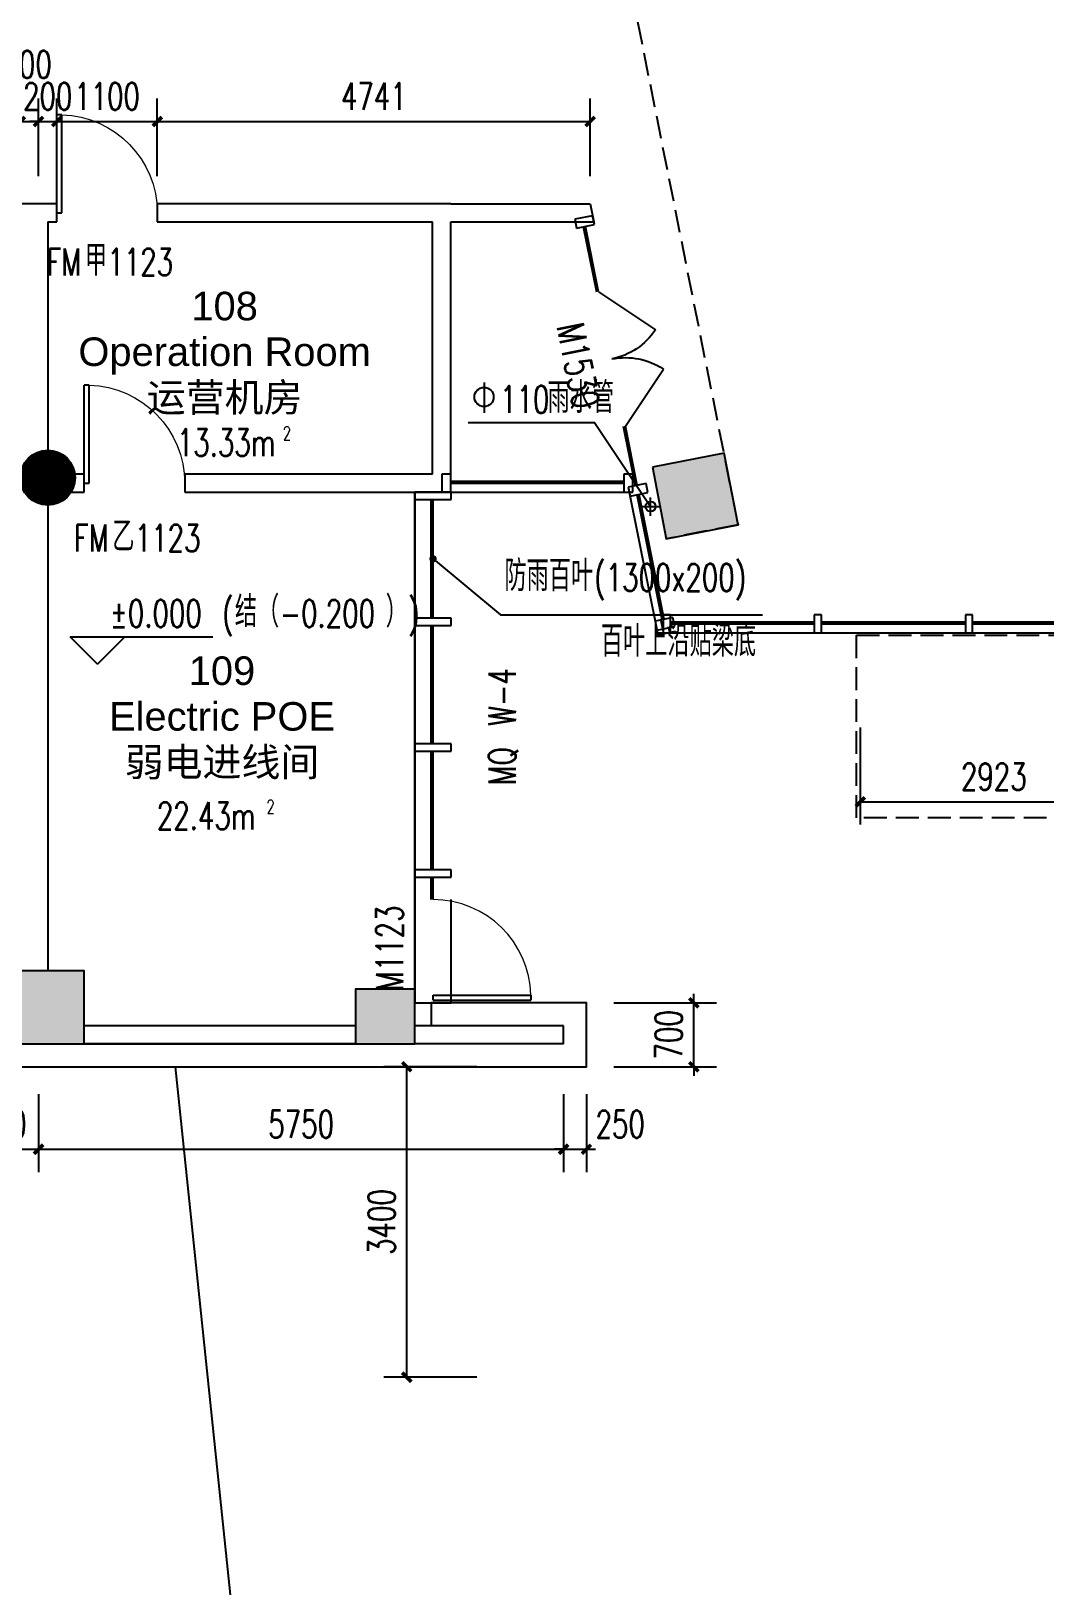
# Model space of a CAD drawing. Header units: inches. Extents: x -97096 to 280004, y -37912 to 97116.
# Drawn here: x -13582 to -2479, y -11934 to 5089 of the extents above; entities that cross this region are included whole.
import ezdxf
from ezdxf.enums import TextEntityAlignment as Align

# ---------------------------------------------------------------- set-up
doc = ezdxf.new("R2010")
doc.units = ezdxf.units.IN
doc.header["$LTSCALE"] = 1000
doc.header["$MEASUREMENT"] = 0
doc.linetypes.add('DASH', pattern=[0.35, 0.25, -0.1])
for name, color, linetype in [('3T_BAR', 7, 'Continuous'), ('A-DETL-NOTE', 1, 'Continuous'), ('COLUMN', 2, 'Continuous'), ('CURTWALL', 4, 'Continuous'), ('DIM_ELEV', 3, 'Continuous'), ('DIM_LEAD', 3, 'Continuous'), ('DIM_SYMB', 3, 'Continuous'), ('DOOR_FIRE', 4, 'Continuous'), ('DOOR_FIRE_TEXT', 7, 'Continuous'), ('PIPE', 3, 'Continuous'), ('PUB_DIM', 3, 'Continuous'), ('PUB_HATCH', 253, 'Continuous'), ('PUB_TEXT', 7, 'Continuous'), ('RAIL', 163, 'Continuous'), ('SEE', 5, 'Continuous'), ('SLAB', 60, 'Continuous'), ('SPACE', 7, 'Continuous'), ('SURFACE', 6, 'Continuous'), ('WALL', 2, 'Continuous'), ('WINDOW', 4, 'Continuous'), ('WINDOW_TEXT', 7, 'Continuous')]:
    doc.layers.add(name, color=color, linetype=linetype)
doc.styles.add('510p-01$0$Arial_2', font='arial.ttf', dxfattribs={"height": 6.392964})
doc.styles.add('_TCH_DIM', font='SIMPLEX', dxfattribs={"bigfont": 'GBCBIG'})
doc.styles.add('_TCH_DIM_T3', font='SIMPLEX', dxfattribs={"width": 0.705882, "bigfont": 'GBCBIG'})
doc.styles.add('_TCH_SPACE', font='SIMPLEX', dxfattribs={"bigfont": 'GBCBIG'})
doc.styles.add('_TCH_WINDOW', font='SIMPLEX', dxfattribs={"bigfont": 'GBCBIG'})
doc.dimstyles.new('_TCH_ARCH&&100', dxfattribs={"dimtxt": 297.5, "dimasz": 100, "dimexe": 250, "dimexo": 300, "dimgap": 126.25, "dimtad": 1, "dimdec": 0, "dimzin": 0, "dimdsep": 46, "dimtxsty": '_TCH_DIM_T3', "dimblk": 'ARCHTICK', "dimcen": 0.09, "dimclrt": 7, "dimazin": 2, "dimtfac": 1, "dimtdec": 0, "dimtix": 1, "dimtmove": 2, "dimatfit": 3, "dimfxl": 1, "dimtolj": 1, "dimtzin": 0, "dimarcsym": 0})

# ---------------------------------------------------------------- blocks, each defined once
blk = doc.blocks.new('510p-01$0$material tag')
blk = doc.blocks.new('PIPE-110')
for p, q in [((87087.5, -205623.5), (87087.5, -205423.5)), ((86987.5, -205523.5), (87187.5, -205523.5))]:
    blk.add_line(p, q)
blk.add_circle((87087.5, -205523.5), 55)
blk = doc.blocks.new('PIPE-12F')
at = {"layer": 'DIM_SYMB'}
blk.add_lwpolyline([(33140, -244910), (34523, -244910), (35139, -245829)], dxfattribs=at)
blk.add_lwpolyline([(35139, -245829, 1), (35139, -245829, 1)], format="xyb", close=True, dxfattribs=at)
at = {"layer": 'PUB_TEXT'}
blk.add_line((33315, -244472), (33315, -244805), dxfattribs=at)
blk.add_circle((33315, -244630), 105, dxfattribs=at)
at = {"layer": 'PIPE'}
blk.add_blockref('PIPE-110', (-51949, -40306), dxfattribs=at)
at = {"layer": 'PUB_TEXT', "style": '_TCH_DIM'}
blk.add_text('雨水管', height=337.6, dxfattribs=at).set_placement((34010, -244805))
at = {"layer": 'PUB_TEXT', "style": '_TCH_DIM', "width": 0.705882}
blk.add_text('110', height=297.5, dxfattribs=at).set_placement((33490, -244805))
blk = doc.blocks.new('_ArchTick')
at = {"color": 0, "linetype": 'ByBlock', "const_width": 0.4}
blk.add_lwpolyline([(-0.5, -0.5), (0.5, 0.5)], dxfattribs=at)
blk = doc.blocks.new('*D165')
at = {"layer": 'Defpoints', "color": 0, "transparency": 16777216}
for p in [(-7500, -5550), (-6324, -5550), (-7500, -6250)]:
    blk.add_point(p, dxfattribs=at)
at = {"layer": 'PUB_DIM', "color": 0, "lineweight": -2, "transparency": 16777216}
for p, q in [((-7200, -5550), (-6074, -5550)), ((-6324, -5550), (-6324, -5450)), ((-6324, -6250), (-6324, -5550)), ((-7200, -6250), (-6074, -6250)), ((-6324, -6250), (-6324, -6350))]:
    blk.add_line(p, q, dxfattribs=at)
at = {"layer": 'PUB_DIM', "color": 0, "lineweight": -2, "transparency": 16777216, "xscale": 100, "yscale": 100, "zscale": 100}
for p, rotation in [((-6324, -5550), 270), ((-6324, -6250), 90)]:
    blk.add_blockref('_ArchTick', p, dxfattribs=dict(at, rotation=rotation))
at = {"layer": 'PUB_DIM', "color": 7, "transparency": 16777216, "insert": (-6599, -5900), "char_height": 297.5, "attachment_point": 5, "rotation": 90, "style": '_TCH_DIM_T3'}
blk.add_mtext('\\A1;700', dxfattribs=at)
blk = doc.blocks.new('*D176')
at = {"layer": 'Defpoints', "color": 0, "transparency": 16777216}
for p in [(-4501, -2235), (-1578, -2235), (-1578, -3349)]:
    blk.add_point(p, dxfattribs=at)
at = {"layer": 'PUB_DIM', "color": 0, "lineweight": -2, "transparency": 16777216}
for p, q in [((-4501, -2535), (-4501, -3599)), ((-1578, -2535), (-1578, -3599)), ((-4501, -3349), (-1578, -3349))]:
    blk.add_line(p, q, dxfattribs=at)
at = {"layer": 'PUB_DIM', "color": 0, "lineweight": -2, "transparency": 16777216, "xscale": 100, "yscale": 100, "zscale": 100, "rotation": 180}
blk.add_blockref('_ArchTick', (-4501, -3349), dxfattribs=at)
at = {"layer": 'PUB_DIM', "color": 0, "lineweight": -2, "transparency": 16777216, "xscale": 100, "yscale": 100, "zscale": 100}
blk.add_blockref('_ArchTick', (-1578, -3349), dxfattribs=at)
at = {"layer": 'PUB_DIM', "color": 7, "transparency": 16777216, "insert": (-3039, -3074), "char_height": 297.5, "attachment_point": 5, "style": '_TCH_DIM_T3'}
blk.add_mtext('\\A1;2923', dxfattribs=at)
blk = doc.blocks.new('*D235')
at = {"layer": 'Defpoints', "color": 0, "transparency": 16777216}
for p in [(-7459, 4100), (-12200, 3200), (-7459, 3200)]:
    blk.add_point(p, dxfattribs=at)
at = {"layer": 'PUB_DIM', "color": 0, "lineweight": -2, "transparency": 16777216}
for p, q in [((-12200, 3500), (-12200, 4350)), ((-7459, 3500), (-7459, 4350)), ((-12200, 4100), (-7459, 4100))]:
    blk.add_line(p, q, dxfattribs=at)
at = {"layer": 'PUB_DIM', "color": 0, "lineweight": -2, "transparency": 16777216, "xscale": 100, "yscale": 100, "zscale": 100, "rotation": 180}
blk.add_blockref('_ArchTick', (-12200, 4100), dxfattribs=at)
at = {"layer": 'PUB_DIM', "color": 0, "lineweight": -2, "transparency": 16777216, "xscale": 100, "yscale": 100, "zscale": 100}
blk.add_blockref('_ArchTick', (-7459, 4100), dxfattribs=at)
at = {"layer": 'PUB_DIM', "color": 7, "transparency": 16777216, "insert": (-9829, 4375), "char_height": 297.5, "attachment_point": 5, "style": '_TCH_DIM_T3'}
blk.add_mtext('\\A1;4741', dxfattribs=at)
blk = doc.blocks.new('*D236')
at = {"layer": 'Defpoints', "color": 0, "transparency": 16777216}
for p in [(-12200, 4100), (-13300, 3200), (-12200, 3200)]:
    blk.add_point(p, dxfattribs=at)
at = {"layer": 'PUB_DIM', "color": 0, "lineweight": -2, "transparency": 16777216}
for p, q in [((-13300, 3500), (-13300, 4350)), ((-12200, 3500), (-12200, 4350)), ((-13300, 4100), (-12200, 4100))]:
    blk.add_line(p, q, dxfattribs=at)
at = {"layer": 'PUB_DIM', "color": 0, "lineweight": -2, "transparency": 16777216, "xscale": 100, "yscale": 100, "zscale": 100, "rotation": 180}
blk.add_blockref('_ArchTick', (-13300, 4100), dxfattribs=at)
at = {"layer": 'PUB_DIM', "color": 0, "lineweight": -2, "transparency": 16777216, "xscale": 100, "yscale": 100, "zscale": 100}
blk.add_blockref('_ArchTick', (-12200, 4100), dxfattribs=at)
at = {"layer": 'PUB_DIM', "color": 7, "transparency": 16777216, "insert": (-12750, 4375), "char_height": 297.5, "attachment_point": 5, "style": '_TCH_DIM_T3'}
blk.add_mtext('\\A1;1100', dxfattribs=at)
blk = doc.blocks.new('*D237')
at = {"layer": 'Defpoints', "color": 0, "transparency": 16777216}
for p in [(-13300, 4100), (-13500, 3200), (-13300, 3200)]:
    blk.add_point(p, dxfattribs=at)
at = {"layer": 'PUB_DIM', "color": 0, "lineweight": -2, "transparency": 16777216}
for p, q in [((-13500, 3500), (-13500, 4350)), ((-13300, 3500), (-13300, 4350)), ((-13500, 4100), (-13600, 4100)), ((-13500, 4100), (-13300, 4100)), ((-13300, 4100), (-13200, 4100))]:
    blk.add_line(p, q, dxfattribs=at)
at = {"layer": 'PUB_DIM', "color": 0, "lineweight": -2, "transparency": 16777216, "xscale": 100, "yscale": 100, "zscale": 100}
blk.add_blockref('_ArchTick', (-13500, 4100), dxfattribs=at)
at = {"layer": 'PUB_DIM', "color": 0, "lineweight": -2, "transparency": 16777216, "xscale": 100, "yscale": 100, "zscale": 100, "rotation": 180}
blk.add_blockref('_ArchTick', (-13300, 4100), dxfattribs=at)
at = {"layer": 'PUB_DIM', "color": 7, "transparency": 16777216, "insert": (-13400, 4375), "char_height": 297.5, "attachment_point": 5, "style": '_TCH_DIM_T3'}
blk.add_mtext('\\A1;200', dxfattribs=at)
blk = doc.blocks.new('*D238')
at = {"layer": 'Defpoints', "color": 0, "transparency": 16777216}
for p in [(-13500, 4100), (-13700, 3200), (-13500, 3200)]:
    blk.add_point(p, dxfattribs=at)
at = {"layer": 'PUB_DIM', "color": 0, "lineweight": -2, "transparency": 16777216}
for p, q in [((-13700, 3500), (-13700, 4350)), ((-13500, 3500), (-13500, 4350)), ((-13700, 4100), (-13800, 4100)), ((-13700, 4100), (-13500, 4100)), ((-13500, 4100), (-13400, 4100))]:
    blk.add_line(p, q, dxfattribs=at)
at = {"layer": 'PUB_DIM', "color": 0, "lineweight": -2, "transparency": 16777216, "xscale": 100, "yscale": 100, "zscale": 100}
blk.add_blockref('_ArchTick', (-13700, 4100), dxfattribs=at)
at = {"layer": 'PUB_DIM', "color": 0, "lineweight": -2, "transparency": 16777216, "xscale": 100, "yscale": 100, "zscale": 100, "rotation": 180}
blk.add_blockref('_ArchTick', (-13500, 4100), dxfattribs=at)
at = {"layer": 'PUB_DIM', "color": 7, "transparency": 16777216, "insert": (-13625, 4725), "char_height": 297.5, "attachment_point": 5, "style": '_TCH_DIM_T3'}
blk.add_mtext('\\A1;200', dxfattribs=at)
blk = doc.blocks.new('*D348')
at = {"layer": 'Defpoints', "color": 0, "transparency": 16777216}
for p in [(-7750, -6250), (-7500, -6250), (-7500, -7153)]:
    blk.add_point(p, dxfattribs=at)
at = {"layer": 'PUB_DIM', "color": 0, "lineweight": -2, "transparency": 16777216}
for p, q in [((-7750, -6550), (-7750, -7403)), ((-7500, -6550), (-7500, -7403)), ((-7750, -7153), (-7850, -7153)), ((-7750, -7153), (-7500, -7153)), ((-7500, -7153), (-7400, -7153))]:
    blk.add_line(p, q, dxfattribs=at)
at = {"layer": 'PUB_DIM', "color": 0, "lineweight": -2, "transparency": 16777216, "xscale": 100, "yscale": 100, "zscale": 100}
for p, rotation in [((-7750, -7153), 359.9977289751156), ((-7500, -7153), 179.9977289751156)]:
    blk.add_blockref('_ArchTick', p, dxfattribs=dict(at, rotation=rotation))
at = {"layer": 'PUB_DIM', "color": 7, "transparency": 16777216, "insert": (-7130, -6878), "char_height": 297.5, "attachment_point": 5, "rotation": 359.9977, "style": '_TCH_DIM_T3'}
blk.add_mtext('\\A1;250', dxfattribs=at)
blk = doc.blocks.new('*D349')
at = {"layer": 'Defpoints', "color": 0, "transparency": 16777216}
for p in [(-13500, -6250), (-7750, -6250), (-7750, -7153)]:
    blk.add_point(p, dxfattribs=at)
at = {"layer": 'PUB_DIM', "color": 0, "lineweight": -2, "transparency": 16777216}
for p, q in [((-13500, -6550), (-13500, -7403)), ((-7750, -6550), (-7750, -7403)), ((-13500, -7153), (-7750, -7153))]:
    blk.add_line(p, q, dxfattribs=at)
at = {"layer": 'PUB_DIM', "color": 0, "lineweight": -2, "transparency": 16777216, "xscale": 100, "yscale": 100, "zscale": 100}
for p, rotation in [((-13500, -7153), 179.9977289751155), ((-7750, -7153), 359.9977289751156)]:
    blk.add_blockref('_ArchTick', p, dxfattribs=dict(at, rotation=rotation))
at = {"layer": 'PUB_DIM', "color": 7, "transparency": 16777216, "insert": (-10625, -6878), "char_height": 297.5, "attachment_point": 5, "rotation": 359.9977, "style": '_TCH_DIM_T3'}
blk.add_mtext('\\A1;5750', dxfattribs=at)
blk = doc.blocks.new('*D350')
at = {"layer": 'Defpoints', "color": 0, "transparency": 16777216}
for p in [(-14300, -6250), (-13500, -6250), (-13500, -7153)]:
    blk.add_point(p, dxfattribs=at)
at = {"layer": 'PUB_DIM', "color": 0, "lineweight": -2, "transparency": 16777216}
for p, q in [((-14300, -6550), (-14300, -7403)), ((-13500, -6550), (-13500, -7403)), ((-14300, -7153), (-13500, -7153))]:
    blk.add_line(p, q, dxfattribs=at)
at = {"layer": 'PUB_DIM', "color": 0, "lineweight": -2, "transparency": 16777216, "xscale": 100, "yscale": 100, "zscale": 100}
for p, rotation in [((-14300, -7153), 179.9977289751155), ((-13500, -7153), 359.9977289751156)]:
    blk.add_blockref('_ArchTick', p, dxfattribs=dict(at, rotation=rotation))
at = {"layer": 'PUB_DIM', "color": 7, "transparency": 16777216, "insert": (-13900, -6878), "char_height": 297.5, "attachment_point": 5, "rotation": 359.9977, "style": '_TCH_DIM_T3'}
blk.add_mtext('\\A1;800', dxfattribs=at)
blk = doc.blocks.new('*D511')
at = {"layer": 'Defpoints', "color": 0, "transparency": 16777216}
for p in [(-9468, -6250), (-8400, -6250), (-8400, -9650)]:
    blk.add_point(p, dxfattribs=at)
at = {"layer": 'PUB_DIM', "color": 0, "lineweight": -2, "transparency": 16777216}
for p, q in [((-8700, -6250), (-9718, -6250)), ((-9468, -9650), (-9468, -6250)), ((-8700, -9650), (-9718, -9650))]:
    blk.add_line(p, q, dxfattribs=at)
at = {"layer": 'PUB_DIM', "color": 0, "lineweight": -2, "transparency": 16777216, "xscale": 100, "yscale": 100, "zscale": 100}
for p, rotation in [((-9468, -6250), 90), ((-9468, -9650), 270)]:
    blk.add_blockref('_ArchTick', p, dxfattribs=dict(at, rotation=rotation))
at = {"layer": 'PUB_DIM', "color": 7, "transparency": 16777216, "insert": (-9743, -7950), "char_height": 297.5, "attachment_point": 5, "rotation": 90, "style": '_TCH_DIM_T3'}
blk.add_mtext('\\A1;3400', dxfattribs=at)
blk = doc.blocks.new('_FZH')
blk.add_lwpolyline([(-0.5, -0.5), (0.5, -0.5), (0.5, 0.5), (-0.5, 0.5)], close=True)
at = {"layer": 'PUB_HATCH'}
blk.add_solid([(-0.5, -0.5), (0.5, -0.5), (-0.5, 0.5), (0.5, 0.5)], dxfattribs=at)
blk = doc.blocks.new('$DorLib2D$00000001')
for p, q in [((0.45, 0.975), (0.5, 0.975)), ((0.45, 0), (0.45, 0.975)), ((0.5, 0), (0.5, 0.975)), ((0.5, 0), (0.45, 0))]:
    blk.add_line(p, q)
at = {"lineweight": 13}
blk.add_arc((0.475, 0), 0.975, 91.4693, 180, dxfattribs=at)
blk = doc.blocks.new('$DorLib2D$00000116')
at = {"color": 0}
for p, q in [((-0.5, 0), (-0.146, 0.354)), ((0.5, 0), (0.146, 0.354))]:
    blk.add_line(p, q, dxfattribs=at)
for centre, start, end in [((-0.5, 0), 0, 45), ((0.5, 0), 135, 180)]:
    blk.add_arc(centre, 0.5, start, end, dxfattribs=at)
blk = doc.blocks.new('_YZH')
blk.add_circle((0, 0), 0.5)
at = {"layer": 'PUB_HATCH', "const_width": 0.5}
blk.add_lwpolyline([(-0.25, 0, 1), (0.25, 0, 1)], format="xyb", close=True, dxfattribs=at)

msp = doc.modelspace()

# ---------------------------------------------------------------- linework, layer by layer
at = {"layer": '3T_BAR'}
for p, q in [((-7432.5, 3068.6), (-7628.6, 3029.4)), ((-7412.9, 2970.6), (-7432.5, 3068.6)), ((-7628.6, 3029.4), (-7609, 2931.4)), ((-7609, 2931.4), (-7412.9, 2970.6)), ((-8985, 240), (-9085, 240)), ((-9085, 240), (-9085, 40)), ((-8985, 40), (-8985, 240)), ((-6991.2, 240), (-7091.2, 240)), ((-7091.2, 240), (-7091.2, 40)), ((-6991.2, 40), (-6991.2, 240)), ((-8980, 40), (-9380, 40)), ((-9380, 40), (-9380, -40)), ((-9085, 40), (-8985, 40)), ((-8980, -40), (-8980, 40)), ((-7091.2, 40), (-6991.2, 40)), ((-6845.8, 135.3), (-7042, 96.1)), ((-7042, 96.1), (-7022.4, -2)), ((-7022.4, -2), (-6826.2, 37.2)), ((-6826.2, 37.2), (-6845.8, 135.3)), ((-9380, -40), (-8980, -40)), ((-8980, -1337.5), (-9380, -1337.5)), ((-9380, -1337.5), (-9380, -1417.5)), ((-8980, -1417.5), (-8980, -1337.5)), ((-6552.5, -1331.4), (-6748.6, -1370.6)), ((-6580.8, -1300), (-6660.8, -1300)), ((-6660.8, -1300), (-6660.8, -1500)), ((-6580.8, -1500), (-6580.8, -1300)), ((-6532.9, -1429.4), (-6552.5, -1331.4)), ((-4925.6, -1300), (-5005.6, -1300)), ((-5005.6, -1300), (-5005.6, -1500)), ((-4925.6, -1500), (-4925.6, -1300)), ((-3270.4, -1300), (-3350.4, -1300)), ((-3350.4, -1300), (-3350.4, -1500)), ((-3270.4, -1500), (-3270.4, -1300)), ((-9380, -1417.5), (-8980, -1417.5)), ((-6748.6, -1370.6), (-6729, -1468.6)), ((-6729, -1468.6), (-6532.9, -1429.4)), ((-6660.8, -1500), (-6580.8, -1500)), ((-5005.6, -1500), (-4925.6, -1500)), ((-3350.4, -1500), (-3270.4, -1500)), ((-8980, -2715), (-9380, -2715)), ((-9380, -2715), (-9380, -2795)), ((-8980, -2795), (-8980, -2715)), ((-9380, -2795), (-8980, -2795)), ((-8980, -4092.5), (-9380, -4092.5)), ((-9380, -4092.5), (-9380, -4172.5)), ((-9380, -4172.5), (-8980, -4172.5)), ((-8980, -4172.5), (-8980, -4092.5)), ((-9380, -5520), (-9380, -5550)), ((-9380, -5550), (-8980, -5550)), ((-8980, -5550), (-8980, -5520))]:
    msp.add_line(p, q, dxfattribs=at)
at = {"layer": 'CURTWALL'}
for p, q in [((-7387.5, 2231.5), (-7530.6, 2947)), ((-7367.9, 2235.4), (-7511, 2951)), ((-6963.5, 111.8), (-7093.3, 760.6)), ((-6943.9, 115.7), (-7073.7, 764.6)), ((-8985, 160), (-7091.2, 160)), ((-8985, 140), (-7091.2, 140)), ((-6670.2, -1354.9), (-6943.9, 13.7)), ((-6650.6, -1351), (-6924.3, 17.6)), ((-9200, -1337.5), (-9200, -40)), ((-9180, -1337.5), (-9180, -40)), ((-9200, -2715), (-9200, -1417.5)), ((-9180, -2715), (-9180, -1417.5)), ((-6718.8, -1519.6), (-6738.1, -1423.5)), ((-6718.8, -1519.6), (-6522.7, -1480.4)), ((-6653.5, -1506.5), (-6681.4, -1366.7)), ((-6588.1, -1493.5), (-6600.1, -1433.3)), ((-6580.8, -1380), (-5005.6, -1380)), ((-6580.8, -1400), (-5005.6, -1400)), ((-6522.7, -1480.4), (-6518.8, -1500)), ((-4925.6, -1380), (-3350.4, -1380)), ((-4925.6, -1400), (-3350.4, -1400)), ((-3270.4, -1380), (-1695.2, -1380)), ((-3270.4, -1400), (-1695.2, -1400)), ((-9200, -4092.5), (-9200, -2795)), ((-9180, -4092.5), (-9180, -2795)), ((-9200, -4420), (-9200, -4172.5)), ((-9180, -4420), (-9180, -4172.5))]:
    msp.add_line(p, q, dxfattribs=at)
at = {"layer": 'DIM_ELEV'}
for p, q in [((-12855.5, -1841.3), (-13155.5, -1541.3)), ((-13155.5, -1541.3), (-11590.5, -1541.3)), ((-12855.5, -1841.3), (-12555.5, -1541.3))]:
    msp.add_line(p, q, dxfattribs=at)
at = {"layer": 'DIM_LEAD'}
for p, q in [((-9180, -688.8), (-8441.2, -1303.1)), ((-8441.2, -1303.1), (-5570.2, -1303.1))]:
    msp.add_line(p, q, dxfattribs=at)
at = {"layer": 'DIM_LEAD', "const_width": 40}
msp.add_lwpolyline([(-9195.4, -676, 1), (-9164.6, -701.5, 1)], format="xyb", close=True, dxfattribs=at)
at = {"layer": 'RAIL'}
msp.add_lwpolyline([(12000, -6250.1), (9108.4, -34000.1), (-9108.5, -34000.1), (-12000.1, -6250.1)], dxfattribs=at)
at = {"layer": 'SEE'}
msp.add_line((-9380, -40), (-9380, -5550), dxfattribs=at)
at = {"layer": 'SLAB'}
msp.add_lwpolyline([(-16750, 30000), (-16750, 24000), (-47200, 24000), (-47200, 12000), (-16750, 12000.1), (-16750, 6000), (-41200, 6000), (-41200, -5856.5), (-40402.5, -9843.9), (-21183.1, -6000), (-9380, -6000), (-9380, 40), (-7030.7, 40), (-6722.7, -1500), (6722.7, -1500)], dxfattribs=at)
at = {"layer": 'SURFACE', "linetype": 'DASH'}
msp.add_lwpolyline([(6625.2, -469), (5839.9, -316.3), (7145.3, 6222.8), (-7145.3, 6222.8), (-5839.9, -316.3), (-6625.2, -469)], dxfattribs=at)
msp.add_lwpolyline([(-4540.8, -1525), (4539.2, -1525), (4539.2, -3525), (-4540.8, -3525)], close=True, dxfattribs=at)
at = {"layer": 'SURFACE'}
msp.add_lwpolyline([(-14300, -5750), (-14300, -6250), (-7500, -6250), (-7500, -5550), (-9200, -5550), (-9200, -5800)], dxfattribs=at)
at = {"layer": 'WALL'}
for p, q in [((-13500, 3200), (-13700, 3200)), ((-13300, 3200), (-13500, 3200)), ((-13300, 3000), (-13300, 3200)), ((-8985, 3200), (-12200, 3200)), ((-12200, 3200), (-12200, 3000)), ((-8985, 3200), (-7458.8, 3200)), ((-7458.8, 3200), (-7418.8, 3000)), ((-13400, 3000), (-13400, 500)), ((-13400, 3000), (-13300, 3000)), ((-12200, 3000), (-9185, 3000)), ((-9185, 240), (-9185, 3000)), ((-8985, 40), (-8985, 3000)), ((-8985, 3000), (-7418.8, 3000)), ((-13000, 240), (-13102.7, 240)), ((-13000, 40), (-13000, 240)), ((-9185, 240), (-11900, 240)), ((-11900, 240), (-11900, 40)), ((-13146.3, 40), (-13000, 40)), ((-11900, 40), (-8985, 40)), ((-13400, -100), (-13400, -5200)), ((-10030, -5800), (-13000, -5800)), ((-7750, -5800), (-9380, -5800)), ((-7750, -6000), (-7750, -5800)), ((-10030, -6000), (-13000, -6000)), ((-7750, -6000), (-9380, -6000))]:
    msp.add_line(p, q, dxfattribs=at)
at = {"layer": 'WINDOW'}
msp.add_line((-8980, -5520), (-8980, -4420), dxfattribs=at)

# ---------------------------------------------------------------- block references
at = {"layer": 'A-DETL-NOTE'}
ref = msp.add_blockref('510p-01$0$material tag', (-191842.2, -73753), dxfattribs=dict(at, xscale=3.125, yscale=3.125, zscale=3.125))
ref.add_attrib('ROOM_TAG', '108', dxfattribs={"layer": '0', "height": 312.5, "style": '510p-01$0$Arial_2'}).set_placement((-11462.6, 2079.2), align=Align.MIDDLE_CENTER)
ref.add_attrib('NAME_ENG', 'Operation Room', dxfattribs={"layer": '0', "height": 312.5, "style": '510p-01$0$Arial_2'}).set_placement((-11462.6, 1579.2), align=Align.MIDDLE_CENTER)
ref.add_attrib('NAME_CN', '运营机房', dxfattribs={"layer": '0', "height": 312.5, "style": '510p-01$0$Arial_2'}).set_placement((-11462.6, 1079.2), align=Align.MIDDLE_CENTER)
ref = msp.add_blockref('510p-01$0$material tag', (-191871.1, -77745.5), dxfattribs=dict(at, xscale=3.125, yscale=3.125, zscale=3.125))
ref.add_attrib('ROOM_TAG', '109', dxfattribs={"layer": '0', "height": 312.5, "style": '510p-01$0$Arial_2'}).set_placement((-11491.5, -1913.3), align=Align.MIDDLE_CENTER)
ref.add_attrib('NAME_ENG', 'Electric POE', dxfattribs={"layer": '0', "height": 312.5, "style": '510p-01$0$Arial_2'}).set_placement((-11491.5, -2413.3), align=Align.MIDDLE_CENTER)
ref.add_attrib('NAME_CN', '弱电进线间', dxfattribs={"layer": '0', "height": 312.5, "style": '510p-01$0$Arial_2'}).set_placement((-11491.5, -2913.3), align=Align.MIDDLE_CENTER)
at = {"layer": 'COLUMN'}
for name, p, xscale, yscale, zscale in [('_YZH', (-13400.1, 200), 600, 600, 600), ('_FZH', (-13400, -5600), 799.9999999999964, 799.9999999999964, 799.9999999999964), ('_FZH', (-9705, -5700), 650, 600, 600)]:
    msp.add_blockref(name, p, dxfattribs=dict(at, xscale=xscale, yscale=yscale, zscale=zscale))
at = {"layer": 'COLUMN', "xscale": 800.0000000000058, "yscale": 800.0000000000058, "zscale": 800.0000000000058, "rotation": 281}
msp.add_blockref('_FZH', (-6308.9, 0), dxfattribs=at)
at = {"layer": 'DOOR_FIRE', "xscale": -1100, "yscale": 1100, "zscale": 200}
for p in [(-12750, 3100), (-12450, 140)]:
    msp.add_blockref('$DorLib2D$00000001', p, dxfattribs=at)
at = {"layer": 'PIPE'}
msp.add_blockref('PIPE-12F', (-41936.4, 245713.5), dxfattribs=at)
at = {"layer": 'WINDOW'}
ref = msp.add_blockref('$DorLib2D$00000116', (-7220.8, 1500), dxfattribs=dict(at, xscale=1500, yscale=-1500, zscale=1500, rotation=101.309932474017))
ref.add_attrib('A', 'M1530', (-7826.5, 1858.2), dxfattribs={"layer": 'WINDOW_TEXT', "height": 297.5, "rotation": 281.30993, "style": '_TCH_WINDOW', "width": 0.705882})
ref = msp.add_blockref('$DorLib2D$00000001', (-9180, -4970), dxfattribs=dict(at, xscale=-1100, yscale=-1100, zscale=-1100, rotation=90))
ref.add_attrib('A', 'M1123', (-9506.3, -5420), dxfattribs={"layer": 'WINDOW_TEXT', "height": 297.5, "rotation": 90, "style": '_TCH_WINDOW', "width": 0.705882})

# ---------------------------------------------------------------- texts
at = {"layer": 'DOOR_FIRE_TEXT', "style": '_TCH_WINDOW'}
for s, p in [('甲', (-12992.9, 2412.5)), ('乙', (-12692.9, -610))]:
    msp.add_text(s, height=337.6, dxfattribs=at).set_placement(p)
at = {"layer": 'DOOR_FIRE_TEXT', "style": '_TCH_WINDOW', "width": 0.705882}
for s, p in [('FM', (-13412.9, 2412.5)), ('1123', (-12747.1, 2412.5)), ('FM', (-13112.9, -610)), ('1123', (-12447.1, -610))]:
    msp.add_text(s, height=297.5, dxfattribs=at).set_placement(p)
at = {"layer": 'PUB_TEXT', "style": '_TCH_DIM'}
for s, height, p in [('防雨百叶', 337.59, (-8398.2, -1042.3)), ('结（', 337.59, (-11350.5, -1436.3)), ('）', 337.6, (-9699, -1436.3)), ('百叶上沿贴梁底', 337.59, (-7343.3, -1758.1))]:
    msp.add_text(s, height=height, dxfattribs=at).set_placement(p)
at = {"layer": 'PUB_TEXT', "style": '_TCH_DIM', "width": 0.705882}
for s, p in [('(1300x200)', (-7415.2, -1042.3)), ('%%P0.000', (-12720.5, -1436.3)), ('(', (-11490.5, -1436.3)), ('-0.200', (-10859, -1436.3)), (')', (-9453.2, -1436.3))]:
    msp.add_text(s, height=297.5, dxfattribs=at).set_placement(p)
at = {"layer": 'SPACE', "style": '_TCH_SPACE', "width": 0.705882}
for s, height, p in [('13.33m', 297.5, (-11985.8, 436.9)), ('2', 148.8, (-10825.8, 611.9)), ('22.43m', 297.5, (-12204.6, -3651.2)), ('2', 148.8, (-11004.6, -3476.2))]:
    msp.add_text(s, height=height, dxfattribs=at).set_placement(p)
at = {"layer": 'WINDOW_TEXT', "style": '_TCH_WINDOW', "width": 0.705882}
for s, p in [('W-4', (-8274.9, -2516.1)), ('MQ', (-8274.9, -3166.1))]:
    msp.add_text(s, height=297.5, rotation=90, dxfattribs=at).set_placement(p)

# ---------------------------------------------------------------- dimensions: what is measured, and where the dimension line sits
at = {"layer": 'PUB_DIM'}
for base, p1, p2, angle, picture, middle in [((-13500, 4100.1), (-13700, 3200), (-13500, 3200), 0, '*D238', (-13625, 4725.1)), ((-7500, -7153.3), (-7750, -6250.3), (-7500, -6250.3), 359.99773, '*D348', (-7130, -6878.3))]:
    dim = msp.add_linear_dim(base=base, p1=p1, p2=p2, angle=angle, dimstyle='_TCH_ARCH&&100', dxfattribs=at)
    dim.commit()
    dim.dimension.update_dxf_attribs({"geometry": picture, "text_midpoint": middle, "dimtype": 129})
for p1, p2, distance, picture, middle in [((-13500, 3200), (-13300, 3200), 900.1, '*D237', (-13400, 4375.1)), ((-13300, 3200), (-12200, 3200), 900.1, '*D236', (-12750, 4375.1)), ((-12200, 3200), (-7458.8, 3200), 900.1, '*D235', (-9829.4, 4375.1)), ((-4500.8, -2235.5), (-1578, -2235.5), -1113.8, '*D176', (-3039.4, -3074.3)), ((-7500, -6250), (-7500, -5550), -1175.6, '*D165', (-6599.4, -5900)), ((-14300, -6250), (-13500, -6250), -903, '*D350', (-13900, -6878)), ((-13500, -6250), (-7750, -6250.3), -903, '*D349', (-10625, -6878.2)), ((-8400, -9650), (-8400, -6250), 1067.7, '*D511', (-9742.7, -7950))]:
    dim = msp.add_aligned_dim(p1=p1, p2=p2, distance=distance, dimstyle='_TCH_ARCH&&100', dxfattribs=at)
    dim.commit()
    dim.dimension.update_dxf_attribs({"geometry": picture, "text_midpoint": middle})

doc.saveas('drawing.dxf')
